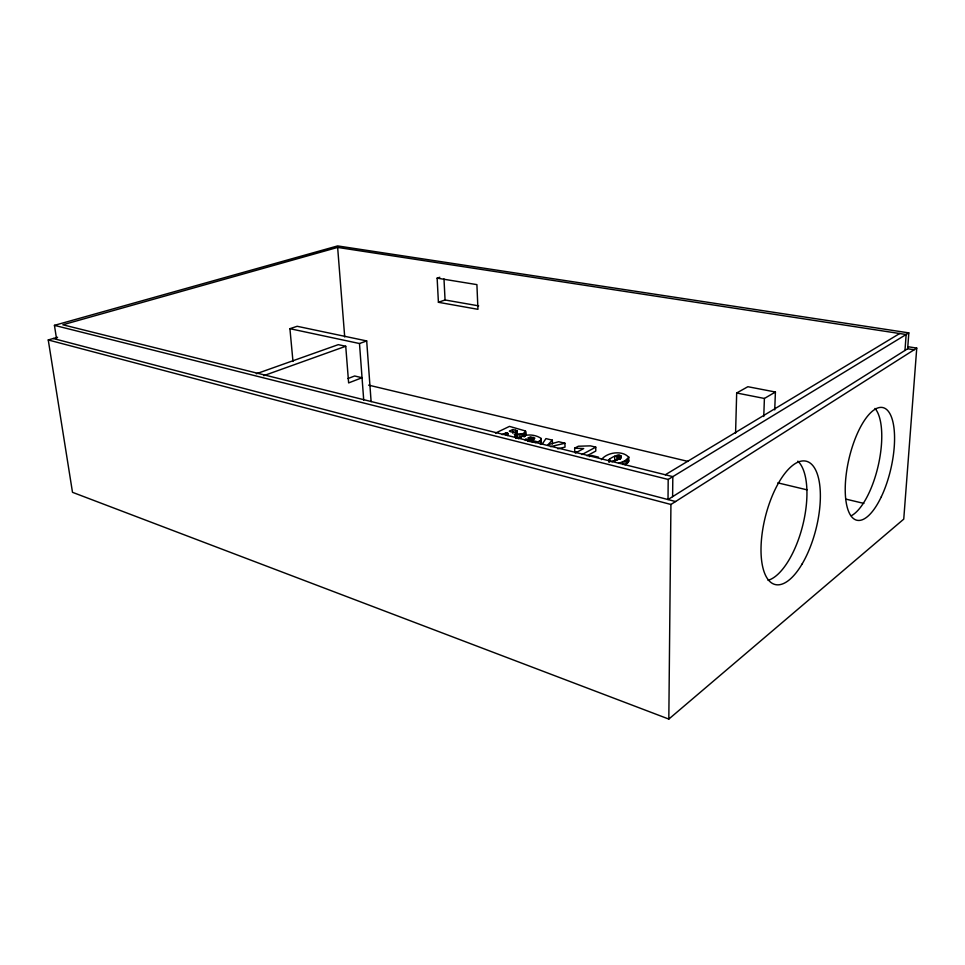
<?xml version="1.0" encoding="UTF-8"?>
<svg xmlns="http://www.w3.org/2000/svg" width="965" height="965" viewBox="0 0 965 965"><rect width="100%" height="100%" fill="white"/><g stroke="black" fill="none" stroke-linecap="round" stroke-linejoin="round"><path stroke-width="1.45" d="M907.655 348.751L908.825 332.877L668.19 479.46L668.021 499.556L907.655 348.751L914.108 349.788M601.448 459.654C607.069 452.054 622.763 450.1 628.746 457.374L625.03 460.763L625.043 464.744L628.058 462.476L628.77 460.788M668.817 719.082L670.928 504.478L916.75 348.112L903.747 519.134L668.817 719.082L72.496 492.319L48.25 339.957L57.611 337.268M672.617 496.649L672.822 476.638L62.846 324.783L337.641 247.414L906.147 334.517L904.977 350.44M541.208 439.473L540.303 440.51L540.412 444.334L541.317 443.285L541.232 438.508C535.141 434.105 524.212 433.406 518.531 438.822M541.317 443.285L541.232 438.508M735.571 433.152L736.681 392.996L747.875 386.712L775.414 392.019L774.726 409.908M763.761 416.53L764.401 398.461L775.414 392.019M515.431 436.373L515.358 434.95L514.249 434.238L522.56 433.816L525.213 432.477L525.442 430.969L509.484 426.385L495.479 433.092M507.928 434.322L508.024 433.406L506.227 432.682L502.174 434.636M542.234 444.093L545.973 438.593L552.33 440.161L552.426 443.984M608.951 459.654C609.603 464.322 619.18 459.34 621.327 457.12C620.399 452.513 611.207 457.47 608.951 459.654L608.975 462.307M552.33 440.161L547.951 444.756L558.687 441.717L564.947 443.249L565.02 447.097L557.83 448.797M540.303 440.51L537.915 441.91L525.78 438.906L525.334 440.462M665.319 474.768L899.682 333.528M589.301 456.65L591.569 455.432L598.529 457.157M586.985 455.806L595.791 451.041L595.755 447.157L590.459 445.866L578.349 446.228L574.67 448.17L574.742 452.054L577.058 452.247M581.895 454.599L595.755 447.157M575.273 453.055L583.692 448.568L574.67 448.17M618.577 463.393L625.03 460.763M612.027 461.56L618.637 459.207L618.625 455.263M512.692 429.558L509.351 431.174C513.054 433.454 523.259 431.476 512.692 429.558L512.825 433.297M347.955 378.557L354.662 375.988L362.044 377.725L363.721 400.065M292.974 361.429L289.922 328.691L359.487 343.528L366.688 340.935L371.115 401.669M263.71 375.675L345.735 346.266L348.63 382.912L362.044 377.725L359.487 343.528M256.268 373.793L338.293 344.65L345.735 346.266M439.811 277.269L437.133 278.149L438.412 302.298L445.058 299.97L478.688 305.869M289.922 328.691L297.16 326.291L366.688 340.935M56.633 339.391L54.438 325.35L337.641 245.918L908.825 332.877M550.533 446.638L564.947 443.249M530.28 437.193L527.988 437.808L533.922 439.28L534.875 438.098L530.28 437.193L530.352 439.714M515.853 434.419L515.973 438.182L517.337 438.255L519.23 438.207L519.11 434.431M527.373 441.041L535.828 442.706M907.836 346.688L916.75 348.112M437.133 278.149L476.903 284.627L477.952 309.319L438.412 302.298M736.681 392.996L764.401 398.461M368.63 385.144L688.033 461.415M777.826 482.862L806.993 489.834M846.365 499.231L863.868 503.404M54.438 325.35L668.19 479.46M53.28 338.51L675.56 501.535M48.25 339.957L670.928 504.478M540.545 441.415L541.341 442.32M337.641 247.414L344.71 336.966M443.984 278.945L445.058 299.97M507.554 433.08L507.65 435.589M506.806 432.827L506.902 435.324M506.227 432.682L506.323 435.191M515.539 435.637L515.624 438.158M515.358 434.95L515.443 437.471M520.907 434.214L521.028 437.977M516.963 430.68L517.047 433.176M517.216 434.491L517.337 438.255M515.563 430.257L515.648 432.754M525.684 431.705L525.792 435.456L525.442 430.969M525.213 432.477L525.334 436.24M524.019 433.237L524.14 437.012M522.56 433.816L522.644 436.337M533.44 437.326L533.512 439.859M531.932 437.109L532.005 439.642M540.882 439.98L540.979 443.804M609.627 459.087L609.639 461.728M616.84 455.492L616.864 459.437M614.717 456.24L614.729 460.184M622.871 461.873L622.883 464.527M621.002 455.685L621.014 458.315M620.314 455.456L620.326 459.4M619.482 455.311L619.494 459.256M617.745 455.335L617.769 459.268M628.758 456.831L628.758 461.342M628.046 458.52L628.058 462.476M626.743 459.654L626.755 463.634M797.862 461.149A63.135 26.393 -75.8 0 1 802.735 525.382A63.135 26.393 -75.8 0 1 768.08 580.327M875.002 408.424A57.454 21.833 -77 0 1 878.476 464.539A57.454 21.833 -77 0 1 851.299 515.756M802.192 563.85A63.569 26.043 -75.8 0 0 808.634 462.126A63.569 26.043 -75.8 0 0 761.24 542.607A63.569 26.043 -75.8 0 0 802.192 563.85M881.371 496.661A57.816 21.52 -77 0 0 883.108 407.64A57.816 21.52 -77 0 0 845.244 487.494A57.816 21.52 -77 0 0 881.371 496.661"/></g></svg>
